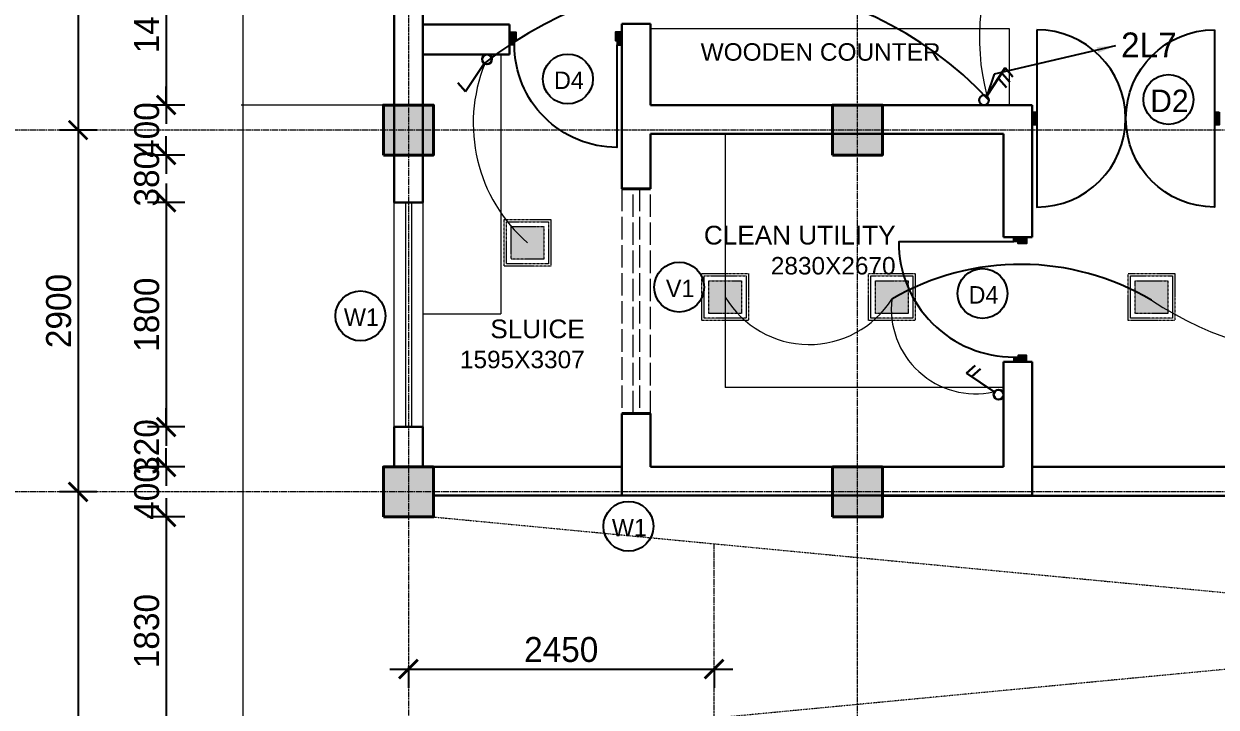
# Model space of a CAD drawing. Header units: inches. Extents: x -3071 to 2534411, y -17796 to 388172.
# Drawn here: x 1665563 to 1675120, y 359625 to 365101 of the extents above; entities that cross this region are included whole.
import ezdxf
from ezdxf.enums import TextEntityAlignment as Align

# ---------------------------------------------------------------- set-up
doc = ezdxf.new("R2010")
doc.units = ezdxf.units.IN
doc.header["$MEASUREMENT"] = 0
for name, pattern in [('ACAD_ISO08W100', [36, 24, -3, 6, -3]), ('CENTER', [2, 1.25, -0.25, 0.25, -0.25]), ('DASHDOT2', [12.7, 6.35, -3.175, 0, -3.175]), ('DASHED', [0.75, 0.5, -0.25]), ('Hidden', [15, 12, -3])]:
    doc.linetypes.add(name, pattern=pattern)
for name, color, linetype, lineweight in [('001-Archi-Opening Tags', 14, 'Continuous', 25), ('002-Archi- Opening', 90, 'Continuous', 25), ('A .4 col', 5, 'Continuous', 40), ('A 0.13 dw', 3, 'Continuous', 13), ('A 0.13 fixed furniture', 10, 'Continuous', 13), ('A 0.13 IND DIM', 240, 'Continuous', 13), ('A 0.18 steps', 6, 'Continuous', 18), ('A 0.40 wall', 160, 'Continuous', 40), ('cen', 50, 'ACAD_ISO08W100', 5), ('dotted line', 1, 'DASHED', 9), ('p1 walls stone outline', 4, 'Continuous', 30), ('section', 6, 'DASHDOT2', 20), ('Switches', 173, 'Continuous', 15), ('text', 7, 'Continuous', 25)]:
    doc.layers.add(name, color=color, linetype=linetype, lineweight=lineweight)
for name, color, linetype in [('1 x 4 recessed', 80, 'CENTER'), ('2 x 11 recessed', 60, 'CENTER'), ('ceilling fan', 3, 'Continuous'), ('Wires', 1, 'Continuous')]:
    doc.layers.add(name, color=color, linetype=linetype)
doc.styles.add('AERIAL', font='arial.ttf', dxfattribs={"height": 10})
doc.styles.add('Archi 100', font='GOTHIC.TTF', dxfattribs={"height": 200})
doc.styles.add('CG', font='GOTHIC.TTF', dxfattribs={"height": 40})
doc.dimstyles.new('Archi 100', dxfattribs={"dimtxt": 200, "dimasz": 150, "dimexe": 150, "dimexo": 300, "dimgap": 50, "dimtad": 1, "dimdec": 0, "dimrnd": 5, "dimzin": 0, "dimdsep": 46, "dimtxsty": 'Archi 100', "dimblk": 'ARCHTICK', "dimcen": 0.09, "dimdle": 150, "dimclrd": 256, "dimclre": 256, "dimclrt": 256, "dimadec": 0, "dimazin": 0, "dimtfac": 1, "dimtdec": 0, "dimtix": 1, "dimtofl": 0, "dimtmove": 0, "dimatfit": 3, "dimfxl": 150, "dimfxlon": 1, "dimtolj": 1, "dimtzin": 0, "dimlwd": -1, "dimlwe": -1, "dimarcsym": 0})

# ---------------------------------------------------------------- blocks, each defined once
blk = doc.blocks.new('*U655')
at = {"ltscale": 100}
for points in [[(5, 50), (5, -50), (40, -50), (40, 50)], [(1460, 50), (1460, -50), (1495, -50), (1495, 50)]]:
    blk.add_hatch(color=256, dxfattribs=at).paths.add_polyline_path(points)
for points in [[(43, 705.5), (43, -705.5, 1)], [(1457, 705.5), (1457, -705.5, -1)]]:
    blk.add_lwpolyline(points, format="xyb", close=True, dxfattribs=at)
for points in [[(5, 50), (5, -50), (40, -50), (40, 50)], [(1460, 50), (1460, -50), (1495, -50), (1495, 50)]]:
    blk.add_lwpolyline(points, close=True)
blk = doc.blocks.new('*U659')
at = {"ltscale": 100}
for points in [[(5, 50), (5, -50), (55, -50), (55, 15), (40, 15), (40, 50)], [(895, 50), (895, -50), (845, -50), (845, 15), (860, 15), (860, 50)]]:
    blk.add_hatch(color=256, dxfattribs=at).paths.add_polyline_path(points)
blk.add_lwpolyline([(43, 50), (43, 864, -0.414214), (857, 50)], format="xyb", dxfattribs=at)
for points in [[(5, 50), (5, -50), (55, -50), (55, 15), (40, 15), (40, 50)], [(895, 50), (895, -50), (845, -50), (845, 15), (860, 15), (860, 50)]]:
    blk.add_lwpolyline(points, close=True)
blk = doc.blocks.new('VENT 1800')
at = {"layer": 'A 0.13 dw', "linetype": 'Hidden', "ltscale": 15}
for p, q in [((165850.2, 199350.7), (167650.1, 199350.7)), ((167650.1, 199257.9), (165850.2, 199257.9)), ((165850.2, 199207.9), (167650.1, 199207.9)), ((167650.1, 199120.7), (165850.2, 199120.7))]:
    blk.add_line(p, q, dxfattribs=at)
at = {"layer": 'A 0.40 wall', "ltscale": 15}
for p, q in [((165850.2, 199120.7), (165850.2, 199350.7)), ((167650.1, 199350.7), (167650.1, 199120.7)), ((165850.2, 199257.9), (165850.2, 199207.9)), ((167650.1, 199207.9), (167650.1, 199257.9))]:
    blk.add_line(p, q, dxfattribs=at)
blk = doc.blocks.new('*U654')
at = {"ltscale": 100}
for points in [[(5, 50), (5, -50), (55, -50), (55, 15), (40, 15), (40, 50)], [(995, 50), (995, -50), (945, -50), (945, 15), (960, 15), (960, 50)]]:
    blk.add_hatch(color=256, dxfattribs=at).paths.add_polyline_path(points)
blk.add_lwpolyline([(43, 50), (43, 964, -0.414214), (957, 50)], format="xyb", dxfattribs=at)
for points in [[(5, 50), (5, -50), (55, -50), (55, 15), (40, 15), (40, 50)], [(995, 50), (995, -50), (945, -50), (945, 15), (960, 15), (960, 50)]]:
    blk.add_lwpolyline(points, close=True)
blk = doc.blocks.new('window tag')
blk.add_circle((0, 0), 200)
at = {"style": 'Archi 100', "flags": 1}
for tag, p in [('WIDTH', (15, 174.5)), ('HEIGHT', (-4.5, -348.5))]:
    blk.add_attdef(tag, p, '', height=200, dxfattribs=at)
at = {"style": 'Archi 100'}
blk.add_attdef('SYMBOL', text='', height=200, dxfattribs=at).set_placement((8, -10.5), align=Align.MIDDLE_CENTER)
blk = doc.blocks.new('W2')
at = {"layer": 'A 0.13 dw'}
for points in [[(143910.2, 195588.6), (143910.2, 195358.6), (142110.3, 195358.6), (142110.3, 195588.6)], [(142110.3, 195445.8), (143910.2, 195445.8), (143910.2, 195495.8), (142110.3, 195495.8)]]:
    blk.add_lwpolyline(points, close=True, dxfattribs=at)
blk = doc.blocks.new('_ArchTick')
at = {"color": 0, "linetype": 'ByBlock', "const_width": 0.15}
blk.add_lwpolyline([(-0.5, -0.5), (0.5, 0.5)], dxfattribs=at)
blk = doc.blocks.new('*D1002')
at = {"transparency": 16777216}
for p, q in [((1666703.4, 366023.8), (1666703.4, 364299.4)), ((1666853.4, 365873.8), (1666553.4, 365873.8)), ((1666853.4, 364449.4), (1666553.4, 364449.4))]:
    blk.add_line(p, q, dxfattribs=at)
at = {"layer": 'Defpoints', "color": 0, "transparency": 16777216}
for p in [(1668530.4, 365873.8), (1666703.4, 364449.4), (1668445.4, 364449.4)]:
    blk.add_point(p, dxfattribs=at)
at = {"transparency": 16777216, "xscale": 150, "yscale": 150, "zscale": 150}
for p, rotation in [((1666703.4, 365873.8), 90), ((1666703.4, 364449.4), 270)]:
    blk.add_blockref('_ArchTick', p, dxfattribs=dict(at, rotation=rotation))
at = {"transparency": 16777216, "insert": (1666548.4, 365161.6), "char_height": 200, "attachment_point": 5, "rotation": 90, "style": 'Archi 100'}
blk.add_mtext('\\A1;1425', dxfattribs=at)
blk = doc.blocks.new('*D1003')
at = {"transparency": 16777216}
for p, q in [((1666703.4, 364449.4), (1666703.4, 364599.4)), ((1666853.4, 364449.4), (1666553.4, 364449.4)), ((1666853.4, 364049.4), (1666553.4, 364049.4)), ((1666703.4, 364049.4), (1666703.4, 363899.4))]:
    blk.add_line(p, q, dxfattribs=at)
at = {"layer": 'Defpoints', "color": 0, "transparency": 16777216}
for p in [(1668445.4, 364449.4), (1666703.4, 364049.4), (1668445.4, 364049.4)]:
    blk.add_point(p, dxfattribs=at)
at = {"transparency": 16777216, "xscale": 150, "yscale": 150, "zscale": 150}
for p, rotation in [((1666703.4, 364449.4), 270), ((1666703.4, 364049.4), 90)]:
    blk.add_blockref('_ArchTick', p, dxfattribs=dict(at, rotation=rotation))
at = {"transparency": 16777216, "insert": (1666548.4, 364249.4), "char_height": 200, "attachment_point": 5, "rotation": 90, "style": 'Archi 100'}
blk.add_mtext('\\A1;400', dxfattribs=at)
blk = doc.blocks.new('*D1004')
at = {"transparency": 16777216}
for p, q in [((1666703.4, 364049.4), (1666703.4, 364199.4)), ((1666853.4, 364049.4), (1666553.4, 364049.4)), ((1666853.4, 363670), (1666553.4, 363670)), ((1666703.4, 363670), (1666703.4, 363520))]:
    blk.add_line(p, q, dxfattribs=at)
at = {"layer": 'Defpoints', "color": 0, "transparency": 16777216}
for p in [(1668445.4, 364049.4), (1666703.4, 363670), (1668530.4, 363670)]:
    blk.add_point(p, dxfattribs=at)
at = {"transparency": 16777216, "xscale": 150, "yscale": 150, "zscale": 150}
for p, rotation in [((1666703.4, 364049.4), 270), ((1666703.4, 363670), 90)]:
    blk.add_blockref('_ArchTick', p, dxfattribs=dict(at, rotation=rotation))
at = {"transparency": 16777216, "insert": (1666548.4, 363859.7), "char_height": 200, "attachment_point": 5, "rotation": 90, "style": 'Archi 100'}
blk.add_mtext('\\A1;380', dxfattribs=at)
blk = doc.blocks.new('*D1005')
at = {"transparency": 16777216}
for p, q in [((1666703.4, 363820), (1666703.4, 361720.1)), ((1666853.4, 363670), (1666553.4, 363670)), ((1666853.4, 361870.1), (1666553.4, 361870.1))]:
    blk.add_line(p, q, dxfattribs=at)
at = {"layer": 'Defpoints', "color": 0, "transparency": 16777216}
for p in [(1668530.4, 363670), (1666703.4, 361870.1), (1668530.4, 361870.1)]:
    blk.add_point(p, dxfattribs=at)
at = {"transparency": 16777216, "xscale": 150, "yscale": 150, "zscale": 150}
for p, rotation in [((1666703.4, 363670), 90), ((1666703.4, 361870.1), 270)]:
    blk.add_blockref('_ArchTick', p, dxfattribs=dict(at, rotation=rotation))
at = {"transparency": 16777216, "insert": (1666548.4, 362770), "char_height": 200, "attachment_point": 5, "rotation": 90, "style": 'Archi 100'}
blk.add_mtext('\\A1;1800', dxfattribs=at)
blk = doc.blocks.new('*D1006')
at = {"transparency": 16777216}
for p, q in [((1666703.4, 361870.1), (1666703.4, 362020.1)), ((1666853.4, 361870.1), (1666553.4, 361870.1)), ((1666853.4, 361549.4), (1666553.4, 361549.4)), ((1666703.4, 361549.4), (1666703.4, 361399.4))]:
    blk.add_line(p, q, dxfattribs=at)
at = {"layer": 'Defpoints', "color": 0, "transparency": 16777216}
for p in [(1668530.4, 361870.1), (1666703.4, 361549.4), (1668445.4, 361549.4)]:
    blk.add_point(p, dxfattribs=at)
at = {"transparency": 16777216, "xscale": 150, "yscale": 150, "zscale": 150}
for p, rotation in [((1666703.4, 361870.1), 270), ((1666703.4, 361549.4), 90)]:
    blk.add_blockref('_ArchTick', p, dxfattribs=dict(at, rotation=rotation))
at = {"transparency": 16777216, "insert": (1666548.4, 361709.7), "char_height": 200, "attachment_point": 5, "rotation": 90, "style": 'Archi 100'}
blk.add_mtext('\\A1;320', dxfattribs=at)
blk = doc.blocks.new('*D1007')
at = {"transparency": 16777216}
for p, q in [((1666703.4, 361549.4), (1666703.4, 361699.4)), ((1666853.4, 361549.4), (1666553.4, 361549.4)), ((1666853.4, 361149.4), (1666553.4, 361149.4)), ((1666703.4, 361149.4), (1666703.4, 360999.4))]:
    blk.add_line(p, q, dxfattribs=at)
at = {"layer": 'Defpoints', "color": 0, "transparency": 16777216}
for p in [(1668445.4, 361549.4), (1666703.4, 361149.4), (1668445.4, 361149.4)]:
    blk.add_point(p, dxfattribs=at)
at = {"transparency": 16777216, "xscale": 150, "yscale": 150, "zscale": 150}
for p, rotation in [((1666703.4, 361549.4), 270), ((1666703.4, 361149.4), 90)]:
    blk.add_blockref('_ArchTick', p, dxfattribs=dict(at, rotation=rotation))
at = {"transparency": 16777216, "insert": (1666548.4, 361349.4), "char_height": 200, "attachment_point": 5, "rotation": 90, "style": 'Archi 100'}
blk.add_mtext('\\A1;400', dxfattribs=at)
blk = doc.blocks.new('*D1008')
at = {"transparency": 16777216}
for p, q in [((1666703.4, 361299.4), (1666703.4, 359169.4)), ((1666853.4, 361149.4), (1666553.4, 361149.4)), ((1666853.4, 359319.4), (1666553.4, 359319.4))]:
    blk.add_line(p, q, dxfattribs=at)
at = {"layer": 'Defpoints', "color": 0, "transparency": 16777216}
for p in [(1668445.4, 361149.4), (1666703.4, 359319.4), (1668473.3, 359319.4)]:
    blk.add_point(p, dxfattribs=at)
at = {"transparency": 16777216, "xscale": 150, "yscale": 150, "zscale": 150}
for p, rotation in [((1666703.4, 361149.4), 90), ((1666703.4, 359319.4), 270)]:
    blk.add_blockref('_ArchTick', p, dxfattribs=dict(at, rotation=rotation))
at = {"transparency": 16777216, "insert": (1666548.4, 360234.4), "char_height": 200, "attachment_point": 5, "rotation": 90, "style": 'Archi 100'}
blk.add_mtext('\\A1;1830', dxfattribs=at)
blk = doc.blocks.new('*D1014')
at = {"transparency": 16777216}
for p, q in [((1665997.5, 368999.4), (1665997.5, 364099.4)), ((1666147.5, 368849.4), (1665847.5, 368849.4)), ((1666147.5, 364249.4), (1665847.5, 364249.4))]:
    blk.add_line(p, q, dxfattribs=at)
at = {"layer": 'Defpoints', "color": 0, "transparency": 16777216}
for p in [(1668645.4, 368849.4), (1665997.5, 364249.4), (1668645.4, 364249.4)]:
    blk.add_point(p, dxfattribs=at)
at = {"transparency": 16777216, "xscale": 150, "yscale": 150, "zscale": 150}
for p, rotation in [((1665997.5, 368849.4), 90), ((1665997.5, 364249.4), 270)]:
    blk.add_blockref('_ArchTick', p, dxfattribs=dict(at, rotation=rotation))
at = {"transparency": 16777216, "insert": (1665842.4, 366549.4), "char_height": 200, "attachment_point": 5, "rotation": 90, "style": 'Archi 100'}
blk.add_mtext('\\A1;4600', dxfattribs=at)
blk = doc.blocks.new('*D1015')
at = {"transparency": 16777216}
for p, q in [((1665997.5, 364399.4), (1665997.5, 361199.4)), ((1666147.5, 364249.4), (1665847.5, 364249.4)), ((1666147.5, 361349.4), (1665847.5, 361349.4))]:
    blk.add_line(p, q, dxfattribs=at)
at = {"layer": 'Defpoints', "color": 0, "transparency": 16777216}
for p in [(1668645.4, 364249.4), (1665997.5, 361349.4), (1668645.4, 361349.4)]:
    blk.add_point(p, dxfattribs=at)
at = {"transparency": 16777216, "xscale": 150, "yscale": 150, "zscale": 150}
for p, rotation in [((1665997.5, 364249.4), 90), ((1665997.5, 361349.4), 270)]:
    blk.add_blockref('_ArchTick', p, dxfattribs=dict(at, rotation=rotation))
at = {"transparency": 16777216, "insert": (1665842.4, 362799.4), "char_height": 200, "attachment_point": 5, "rotation": 90, "style": 'Archi 100'}
blk.add_mtext('\\A1;2900', dxfattribs=at)
blk = doc.blocks.new('*D1016')
at = {"transparency": 16777216}
for p, q in [((1665997.5, 361499.4), (1665997.5, 356599.4)), ((1666147.5, 361349.4), (1665847.5, 361349.4)), ((1665997.5, 356749.4), (1665847.5, 356749.4))]:
    blk.add_line(p, q, dxfattribs=at)
at = {"layer": 'Defpoints', "color": 0, "transparency": 16777216}
for p in [(1668645.4, 361349.4), (1665997.5, 356749.4), (1665997.5, 356749.4)]:
    blk.add_point(p, dxfattribs=at)
at = {"transparency": 16777216, "xscale": 150, "yscale": 150, "zscale": 150}
for p, rotation in [((1665997.5, 361349.4), 90), ((1665997.5, 356749.4), 270)]:
    blk.add_blockref('_ArchTick', p, dxfattribs=dict(at, rotation=rotation))
at = {"transparency": 16777216, "insert": (1665842.4, 359049.4), "char_height": 200, "attachment_point": 5, "rotation": 90, "style": 'Archi 100'}
blk.add_mtext('\\A1;4600', dxfattribs=at)
blk = doc.blocks.new('*D1018')
at = {"transparency": 16777216}
for p, q in [((1665107.1, 369199.4), (1665107.1, 354744.4)), ((1665257.1, 369049.4), (1664957.1, 369049.4)), ((1665257.1, 354894.4), (1664957.1, 354894.4))]:
    blk.add_line(p, q, dxfattribs=at)
at = {"layer": 'Defpoints', "color": 0, "transparency": 16777216}
for p in [(1668486.4, 369049.4), (1665107.1, 354894.4), (1668471.5, 354894.4)]:
    blk.add_point(p, dxfattribs=at)
at = {"transparency": 16777216, "xscale": 150, "yscale": 150, "zscale": 150}
for p, rotation in [((1665107.1, 369049.4), 90), ((1665107.1, 354894.4), 270)]:
    blk.add_blockref('_ArchTick', p, dxfattribs=dict(at, rotation=rotation))
at = {"transparency": 16777216, "insert": (1664952.1, 361971.9), "char_height": 200, "attachment_point": 5, "rotation": 90, "style": 'Archi 100'}
blk.add_mtext('\\A1;14155', dxfattribs=at)
blk = doc.blocks.new('*D1159')
at = {"transparency": 16777216}
for p, q in [((1623.2, 368819.3), (1623.2, 364300.2)), ((1473.2, 368669.3), (1773.2, 368669.3)), ((1773.2, 364450.2), (1473.2, 364450.2))]:
    blk.add_line(p, q, dxfattribs=at)
at = {"layer": 'Defpoints', "color": 0, "transparency": 16777216}
for p in [(0, 368669.3), (1623.2, 364450.2), (1764300.5, 364450.2)]:
    blk.add_point(p, dxfattribs=at)
at = {"transparency": 16777216, "xscale": 150, "yscale": 150, "zscale": 150}
for p, rotation in [((1623.2, 368669.3), 90), ((1623.2, 364450.2), 270)]:
    blk.add_blockref('_ArchTick', p, dxfattribs=dict(at, rotation=rotation))
at = {"transparency": 16777216, "insert": (1468.2, 366559.8), "char_height": 200, "attachment_point": 5, "rotation": 90, "style": 'Archi 100'}
blk.add_mtext('\\A1;4220', dxfattribs=at)
blk = doc.blocks.new('*D1257')
at = {"transparency": 16777216}
for p, q in [((1668645.4, 359951.3), (1668645.4, 359780.4)), ((1671095.4, 359951.3), (1671095.4, 359780.4)), ((1668495.4, 359930.4), (1671245.4, 359930.4))]:
    blk.add_line(p, q, dxfattribs=at)
at = {"layer": 'Defpoints', "color": 0, "transparency": 16777216}
for p in [(1668645.4, 360251.3), (1671095.4, 360251.3), (1671095.4, 359930.4)]:
    blk.add_point(p, dxfattribs=at)
at = {"transparency": 16777216, "xscale": 150, "yscale": 150, "zscale": 150, "rotation": 180}
blk.add_blockref('_ArchTick', (1668645.4, 359930.4), dxfattribs=at)
at = {"transparency": 16777216, "xscale": 150, "yscale": 150, "zscale": 150}
blk.add_blockref('_ArchTick', (1671095.4, 359930.4), dxfattribs=at)
at = {"transparency": 16777216, "insert": (1669870.4, 360085.5), "char_height": 200, "attachment_point": 5, "style": 'Archi 100'}
blk.add_mtext('\\A1;2450', dxfattribs=at)
blk = doc.blocks.new('1by1 15w')
at = {"layer": '2 x 11 recessed', "lineweight": 0, "true_color": 0xffffff}
h = blk.add_hatch(dxfattribs=at)
h.set_pattern_fill('DOTS', scale=7.6)
h.set_pattern_definition([(0, (-24150.00014, -28906.40267), (0.2375, 0.475), [0, -0.475])])
h.paths.add_polyline_path([(111699.2, 133932.3), (111912, 133932.3), (111912, 133719.5), (111699.2, 133719.5)])
at = {"layer": '2 x 11 recessed', "lineweight": 0}
for points in [[(111653.6, 133977.9), (111957.6, 133977.9), (111957.6, 133673.9), (111653.6, 133673.9)], [(111668.8, 133962.7), (111942.4, 133962.7), (111942.4, 133689.1), (111668.8, 133689.1)], [(111699.2, 133932.3), (111912, 133932.3), (111912, 133719.5), (111699.2, 133719.5)]]:
    blk.add_lwpolyline(points, close=True, dxfattribs=at)
blk = doc.blocks.new('2 WAY')
at = {"layer": 'Switches', "lineweight": 30}
for p, q in [((1.76, 2.13), (6.02, 8.52)), ((6.02, 8.52), (7.78, 6.51)), ((5.27, 7.27), (7.02, 5.26))]:
    blk.add_line(p, q, dxfattribs=at)
blk.add_circle((1.13, 1.13), 1.13, dxfattribs=at)
blk = doc.blocks.new('1 WAY')
at = {"layer": 'Switches', "lineweight": 30}
for p, q in [((1.76, 2.13), (6.02, 8.52)), ((6.02, 8.52), (7.78, 6.51))]:
    blk.add_line(p, q, dxfattribs=at)
blk.add_circle((1.13, 1.13), 1.13, dxfattribs=at)
blk = doc.blocks.new('3 WAY')
at = {"layer": 'Switches', "lineweight": 30}
for p, q in [((1.76, 2.13), (6.02, 8.52)), ((6.02, 8.52), (7.78, 6.51)), ((4.51, 6.01), (6.27, 4.01)), ((5.27, 7.27), (7.02, 5.26))]:
    blk.add_line(p, q, dxfattribs=at)
blk.add_circle((1.13, 1.13), 1.13, dxfattribs=at)

msp = doc.modelspace()

# ---------------------------------------------------------------- hatches: boundary and pattern name
at = {"layer": 'A .4 col', "linetype": 'Continuous'}
h = msp.add_hatch(color=256, dxfattribs=at)
h.dxf.hatch_style = 1
h.paths.add_polyline_path([(1668445.4, 364049.4), (1668845.4, 364049.4), (1668845.4, 364449.4), (1668445.4, 364449.4)])
h = msp.add_hatch(color=256, dxfattribs=at)
h.dxf.hatch_style = 1
h.paths.add_polyline_path([(1672045.4, 364049.4), (1672445.4, 364049.4), (1672445.4, 364449.4), (1672045.4, 364449.4)])
h = msp.add_hatch(color=256, dxfattribs=at)
h.dxf.hatch_style = 1
h.paths.add_polyline_path([(1668445.4, 361149.4), (1668845.4, 361149.4), (1668845.4, 361549.4), (1668445.4, 361549.4)])
h = msp.add_hatch(color=256, dxfattribs=at)
h.dxf.hatch_style = 1
h.paths.add_polyline_path([(1672045.4, 361149.4), (1672445.4, 361149.4), (1672445.4, 361549.4), (1672045.4, 361549.4)])

# ---------------------------------------------------------------- linework, layer by layer
for points in [[(1668445.4, 364049.4), (1668845.4, 364049.4), (1668845.4, 364449.4), (1668445.4, 364449.4)], [(1672045.4, 364049.4), (1672445.4, 364049.4), (1672445.4, 364449.4), (1672045.4, 364449.4)], [(1668445.4, 361149.4), (1668845.4, 361149.4), (1668845.4, 361549.4), (1668445.4, 361549.4)], [(1672045.4, 361149.4), (1672445.4, 361149.4), (1672445.4, 361549.4), (1672045.4, 361549.4)]]:
    msp.add_lwpolyline(points, close=True, dxfattribs=at)
at = {"layer": 'A 0.13 fixed furniture'}
for p, q in [((1673464.41, 365059.63), (1670585.4, 365059.63)), ((1673464.41, 364459.63), (1673464.41, 365059.63)), ((1669385.4, 364856.02), (1669385.4, 362777.39)), ((1671185.4, 364219.63), (1671185.4, 362187.01)), ((1668765.4, 362777.39), (1669385.4, 362777.39)), ((1673415.4, 362187.01), (1671185.4, 362187.01))]:
    msp.add_line(p, q, dxfattribs=at)
at = {"layer": 'A 0.18 steps'}
msp.add_line((1668530.44, 364449.4), (1667305.59, 364449.4), dxfattribs=at)
at = {"layer": 'cen', "ltscale": 2}
for p, q in [((1668645.4, 374438.91), (1668645.4, 347494.76)), ((1672245.4, 347494.76), (1672245.4, 374438.91)), ((1711810.4, 364249.4), (1664130.4, 364249.4)), ((1711810.4, 361349.4), (1664130.4, 361349.4)), ((1671095.39, 353190.07), (1671095.39, 360934.39))]:
    msp.add_line(p, q, dxfattribs=at)
at = {"layer": 'Defpoints'}
for centre, radius, start, end in [((1671118.09, 362452.76), 2983.68, 43.035671, 128.687664), ((1673553.24, 361118.77), 2054.63, 59.314538, 120.14325)]:
    msp.add_arc(centre, radius, start, end, dxfattribs=at)
at = {"layer": 'dotted line', "linetype": 'Continuous', "ltscale": 1000}
msp.add_line((1667318.6, 369864.4), (1667318.6, 353794.41), dxfattribs=at)
at = {"layer": 'p1 walls stone outline'}
for p, q in [((1668530.4, 365873.83), (1668530.4, 364049.4)), ((1668760.4, 365873.83), (1668760.4, 364049.4)), ((1670355.4, 365100.02), (1670355.4, 364606.02)), ((1670355.4, 365100.02), (1670585.4, 365100.02)), ((1670585.4, 364449.63), (1670585.4, 365100.02)), ((1668760.4, 365096.02), (1669456.58, 365096.02)), ((1669456.58, 365096.02), (1669456.58, 364856.02)), ((1669456.58, 364856.02), (1668760.4, 364856.02)), ((1670355.4, 363778.31), (1670355.4, 364677.73)), ((1673645.4, 364449.63), (1670585.4, 364449.63)), ((1673645.4, 363391.75), (1673645.4, 364449.63)), ((1670585.4, 364219.63), (1671775.77, 364219.63)), ((1670585.4, 364219.63), (1670585.4, 363778.31)), ((1671775.77, 364219.63), (1673415.4, 364219.63)), ((1673415.4, 363391.75), (1673415.4, 364219.63)), ((1668530.4, 364049.4), (1668530.4, 363669.96)), ((1668530.4, 364049.4), (1668760.4, 364049.4)), ((1668760.4, 364049.4), (1668760.4, 363669.96)), ((1668530.4, 363669.96), (1668760.4, 363669.96)), ((1673415.4, 363391.75), (1673645.4, 363391.75)), ((1673415.4, 361549.63), (1673415.4, 362391.75)), ((1673415.4, 362391.75), (1673645.4, 362391.75)), ((1673645.4, 362391.75), (1673645.4, 362282.01)), ((1673645.4, 362282.01), (1673645.4, 361319.63)), ((1670355.4, 361978.42), (1670355.4, 361319.63)), ((1670585.4, 361978.42), (1670585.4, 361549.63)), ((1668530.4, 361870.08), (1668760.4, 361870.08)), ((1668530.4, 361870.08), (1668530.4, 361549.4)), ((1668760.4, 361870.08), (1668760.4, 361549.4)), ((1668530.4, 361549.4), (1668760.4, 361549.4)), ((1670355.4, 361549.63), (1668845.4, 361549.63)), ((1673415.4, 361549.63), (1670585.4, 361549.63)), ((1673645.4, 361549.4), (1676702.02, 361549.4)), ((1670355.4, 361319.63), (1668845.4, 361319.63)), ((1673645.4, 361319.63), (1670355.4, 361319.63)), ((1672445.4, 361319.4), (1676702.02, 361319.4))]:
    msp.add_line(p, q, dxfattribs=at)
at = {"layer": 'section'}
for p, q in [((1687995.4, 361149.4), (1668823.32, 359319.4)), ((1668845.4, 361149.4), (1687995.55, 359319.4))]:
    msp.add_line(p, q, dxfattribs=at)
at = {"layer": 'Wires', "lineweight": 9}
for centre, radius, start, end in [((1675120.03, 364990.67), 1896.84, 114.073145, 194.244174), ((1670435.12, 364302.4), 1270.11, 157.868242, 228.912945), ((1671858.33, 363316.26), 785.34, 211.033123, 327.60953), ((1676187.29, 365307.54), 2894.66, 236.788026, 304.128459), ((1673194.46, 362813.96), 677.9, 173.086423, 282.112994)]:
    msp.add_arc(centre, radius, start, end, dxfattribs=at)

# ---------------------------------------------------------------- block references
at = {"layer": '001-Archi-Opening Tags'}
ref = msp.add_blockref('window tag', (1669924.06, 364658.67), dxfattribs=at)
ref.add_attrib('SYMBOL', 'D4', dxfattribs={"layer": '0', "height": 140, "style": 'CG'}).set_placement((1669932.06, 364648.17), align=Align.MIDDLE_CENTER)
ref = msp.add_blockref('window tag', (1674737.83, 364494.21), dxfattribs=at)
ref.add_attrib('SYMBOL', 'D2', dxfattribs={"layer": '0', "height": 180, "style": 'CG'}).set_placement((1674745.83, 364483.71), align=Align.MIDDLE_CENTER)
ref = msp.add_blockref('window tag', (1670816, 362990.85), dxfattribs=at)
ref.add_attrib('SYMBOL', 'V1', dxfattribs={"layer": '0', "height": 140, "style": 'CG'}).set_placement((1670824, 362980.35), align=Align.MIDDLE_CENTER)
ref = msp.add_blockref('window tag', (1673247.66, 362939.32), dxfattribs=at)
ref.add_attrib('SYMBOL', 'D4', dxfattribs={"layer": '0', "height": 140, "style": 'CG'}).set_placement((1673255.66, 362928.82), align=Align.MIDDLE_CENTER)
ref = msp.add_blockref('window tag', (1668260.87, 362760.16), dxfattribs=at)
ref.add_attrib('SYMBOL', 'W1', dxfattribs={"layer": '0', "height": 140, "style": 'CG'}).set_placement((1668268.87, 362749.66), align=Align.MIDDLE_CENTER)
ref = msp.add_blockref('window tag', (1670408.97, 361073.98), dxfattribs=at)
ref.add_attrib('SYMBOL', 'W1', dxfattribs={"layer": '0', "height": 140, "style": 'CG'}).set_placement((1670416.97, 361063.48), align=Align.MIDDLE_CENTER)
at = {"layer": '002-Archi- Opening'}
for name, p, xscale, yscale, zscale, rotation in [('*U659', (1670360.4, 364983.33), 1.009854861433269, 1.009854861427416, 1.009854861427416, 180), ('*U654', (1673549.26, 363396.8), -1.010101010102517, 1.010101010102517, 1.010101010102517, 90)]:
    msp.add_blockref(name, p, dxfattribs=dict(at, xscale=xscale, yscale=yscale, zscale=zscale, rotation=rotation))
at = {"layer": '002-Archi- Opening', "xscale": -1.006711409398122, "yscale": 1.006711409398122, "zscale": 1.006711409398122}
msp.add_blockref('*U655', (1675150.43, 364342.44), dxfattribs=at)
at = {"layer": '1 x 4 recessed', "xscale": 1.232584708463633, "yscale": 1.232584708463633, "zscale": 1.232584708463633}
for p in [(1531790.58, 198393.3), (1533375.58, 197959.58), (1534711.66, 197959.58), (1536791.95, 197959.58)]:
    msp.add_blockref('1by1 15w', p, dxfattribs=at)
at = {"layer": 'A 0.13 IND DIM', "rotation": 90}
msp.add_blockref('W2', (1864119, 219759.81), dxfattribs=at)
at = {"layer": 'ceilling fan', "lineweight": -3, "xscale": 34.89373264493602, "yscale": 34.89373264493602, "zscale": 34.89373264493602}
for name, p, rotation in [('1 WAY', (1669314.32, 364856.02), 180), ('2 WAY', (1673415.4, 362089.91), 90.00000000005083)]:
    msp.add_blockref(name, p, dxfattribs=dict(at, rotation=rotation))
msp.add_blockref('3 WAY', (1673220.26, 364449.63), dxfattribs=at)
at = {"layer": 'p1 walls stone outline', "xscale": -1, "rotation": 90}
msp.add_blockref('VENT 1800', (1869706.11, 529628.52), dxfattribs=at)

# ---------------------------------------------------------------- texts
at = {"layer": 'text', "width": 14192.8258, "attachment_point": 3, "style": 'AERIAL'}
for s, insert, char_height in [('WOODEN COUNTER', (1672910.91, 364945.27), 140), ('CLEAN UTILITY\\P{\\H0.75x;       \\H1.244x;2830X2670}', (1672550.76, 363482.28), 150), ('  SLUICE\\P{\\H0.9333x;1595X3307}', (1670058.95, 362731.16), 150)]:
    msp.add_mtext(s, dxfattribs=dict(at, insert=insert, char_height=char_height))
at = {"layer": 'Wires', "lineweight": 9, "insert": (1674357.85, 365031.21), "char_height": 200, "attachment_point": 1, "style": 'CG'}
msp.add_mtext_dynamic_manual_height_columns('2L7', width=291.9664, gutter_width=300, heights=[0], dxfattribs=at)

# ---------------------------------------------------------------- dimensions: what is measured, and where the dimension line sits
for base, p1, p2, picture, middle in [((1665107.14, 354894.41), (1668486.37, 369049.4), (1668471.52, 354894.41), '*D1018', (1664952.11, 361971.9)), ((1665997.48, 364249.4), (1668645.4, 368849.4), (1668645.4, 364249.4), '*D1014', (1665842.45, 366549.4))]:
    dim = msp.add_linear_dim(base=base, p1=p1, p2=p2, angle=90, dimstyle='Archi 100')
    dim.commit()
    dim.dimension.update_dxf_attribs({"geometry": picture, "text_midpoint": middle})
for base, p1, p2, picture, middle in [((1623.21, 364450.17), (0, 368669.34), (1764300.46, 364450.17), '*D1159', (1468.18, 366559.76)), ((1666703.42, 364449.4), (1668530.4, 365873.83), (1668445.4, 364449.4), '*D1002', (1666548.39, 365161.61)), ((1666703.42, 364049.4), (1668445.4, 364449.4), (1668445.4, 364049.4), '*D1003', (1666548.39, 364249.4)), ((1665997.48, 361349.4), (1668645.4, 364249.4), (1668645.4, 361349.4), '*D1015', (1665842.45, 362799.4)), ((1666703.42, 363669.96), (1668445.4, 364049.4), (1668530.4, 363669.96), '*D1004', (1666548.39, 363859.68)), ((1666703.42, 361870.08), (1668530.4, 363669.96), (1668530.4, 361870.08), '*D1005', (1666548.39, 362770.02)), ((1666703.42, 361549.4), (1668530.4, 361870.08), (1668445.4, 361549.4), '*D1006', (1666548.39, 361709.74)), ((1666703.42, 361149.4), (1668445.4, 361549.4), (1668445.4, 361149.4), '*D1007', (1666548.39, 361349.4)), ((1665997.48, 356749.4), (1668645.4, 361349.4), (1665997.48, 356749.4), '*D1016', (1665842.45, 359049.4)), ((1666703.42, 359319.4), (1668445.4, 361149.4), (1668473.32, 359319.4), '*D1008', (1666548.39, 360234.4))]:
    dim = msp.add_linear_dim(base=base, p1=p1, p2=p2, angle=90, dimstyle='Archi 100', override={"dimtmove": 1})
    dim.commit()
    dim.dimension.update_dxf_attribs({"geometry": picture, "text_midpoint": middle})
dim = msp.add_linear_dim(base=(1671095.39, 359930.44), p1=(1668645.4, 360251.33), p2=(1671095.39, 360251.33), dimstyle='Archi 100')
dim.commit()
dim.dimension.update_dxf_attribs({"geometry": '*D1257', "text_midpoint": (1669870.4, 360085.47)})

# ---------------------------------------------------------------- leaders
at = {"layer": 'Defpoints'}
msp.add_leader([(1674313.81, 364925.14), (1673339.59, 364697.64), (1673281.5, 364523.94)], dimstyle='Archi 100', override={"dimgap": 50, "dimtad": 0}, dxfattribs=at)

doc.saveas('drawing.dxf')
